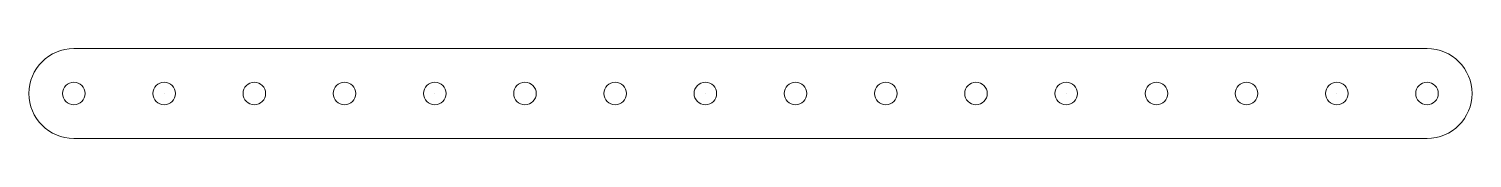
# Model space of a CAD drawing. Header units: inches. Extents: x 40 to 200, y 139 to 149.
import ezdxf

# ---------------------------------------------------------------- set-up
doc = ezdxf.new("R2010")
doc.units = ezdxf.units.IN
doc.header["$MEASUREMENT"] = 0
doc.layers.add('Layer 1', color=7, linetype='Continuous')

msp = doc.modelspace()

# ---------------------------------------------------------------- linework, layer by layer
at = {"layer": 'Layer 1', "color": 179, "lineweight": 9, "true_color": 0x1d1d1b}
for points in [[(55.45, 143.96), (55.45, 143.96)], [(85.45, 143.96), (85.45, 143.96)], [(115.45, 143.96), (115.45, 143.96)], [(155.45, 143.96), (155.45, 143.96)], [(185.45, 143.96), (185.45, 143.96)]]:
    msp.add_lwpolyline(points, dxfattribs=at)
for points, knots in [([(200.45, 143.96), (200.45, 141.2), (198.21, 138.96), (195.45, 138.96), (195.45, 138.96), (45.45, 138.96), (45.45, 138.96), (42.69, 138.96), (40.45, 141.2), (40.45, 143.96), (40.45, 143.96), (40.45, 143.96), (40.45, 143.96), (40.45, 146.72), (42.69, 148.96), (45.45, 148.96), (45.45, 148.96), (195.45, 148.96), (195.45, 148.96), (198.21, 148.96), (200.45, 146.72), (200.45, 143.96), (200.45, 143.96), (200.45, 143.96), (200.45, 143.96)], [0, 0, 0, 0, 1, 1, 1, 2, 2, 2, 3, 3, 3, 4, 4, 4, 5, 5, 5, 6, 6, 6, 7, 7, 7, 8, 8, 8, 8]), ([(45.45, 145.21), (44.76, 145.21), (44.2, 144.65), (44.2, 143.96), (44.2, 143.27), (44.76, 142.71), (45.45, 142.71), (46.14, 142.71), (46.7, 143.27), (46.7, 143.96), (46.7, 144.65), (46.14, 145.21), (45.45, 145.21)], [0, 0, 0, 0, 1, 1, 1, 2, 2, 2, 3, 3, 3, 4, 4, 4, 4]), ([(55.45, 145.21), (54.76, 145.21), (54.2, 144.65), (54.2, 143.96), (54.2, 143.27), (54.76, 142.71), (55.45, 142.71), (56.14, 142.71), (56.7, 143.27), (56.7, 143.96), (56.7, 144.65), (56.14, 145.21), (55.45, 145.21)], [0, 0, 0, 0, 1, 1, 1, 2, 2, 2, 3, 3, 3, 4, 4, 4, 4]), ([(65.45, 145.21), (64.76, 145.21), (64.2, 144.65), (64.2, 143.96), (64.2, 143.27), (64.76, 142.71), (65.45, 142.71), (66.14, 142.71), (66.7, 143.27), (66.7, 143.96), (66.7, 144.65), (66.14, 145.21), (65.45, 145.21)], [0, 0, 0, 0, 1, 1, 1, 2, 2, 2, 3, 3, 3, 4, 4, 4, 4]), ([(75.45, 145.21), (74.76, 145.21), (74.2, 144.65), (74.2, 143.96), (74.2, 143.27), (74.76, 142.71), (75.45, 142.71), (76.14, 142.71), (76.7, 143.27), (76.7, 143.96), (76.7, 144.65), (76.14, 145.21), (75.45, 145.21)], [0, 0, 0, 0, 1, 1, 1, 2, 2, 2, 3, 3, 3, 4, 4, 4, 4]), ([(85.45, 145.21), (84.76, 145.21), (84.2, 144.65), (84.2, 143.96), (84.2, 143.27), (84.76, 142.71), (85.45, 142.71), (86.14, 142.71), (86.7, 143.27), (86.7, 143.96), (86.7, 144.65), (86.14, 145.21), (85.45, 145.21)], [0, 0, 0, 0, 1, 1, 1, 2, 2, 2, 3, 3, 3, 4, 4, 4, 4]), ([(95.45, 145.21), (94.76, 145.21), (94.2, 144.65), (94.2, 143.96), (94.2, 143.27), (94.76, 142.71), (95.45, 142.71), (96.14, 142.71), (96.7, 143.27), (96.7, 143.96), (96.7, 144.65), (96.14, 145.21), (95.45, 145.21)], [0, 0, 0, 0, 1, 1, 1, 2, 2, 2, 3, 3, 3, 4, 4, 4, 4]), ([(105.45, 145.21), (104.76, 145.21), (104.2, 144.65), (104.2, 143.96), (104.2, 143.27), (104.76, 142.71), (105.45, 142.71), (106.14, 142.71), (106.7, 143.27), (106.7, 143.96), (106.7, 144.65), (106.14, 145.21), (105.45, 145.21)], [0, 0, 0, 0, 1, 1, 1, 2, 2, 2, 3, 3, 3, 4, 4, 4, 4]), ([(115.45, 145.21), (114.76, 145.21), (114.2, 144.65), (114.2, 143.96), (114.2, 143.27), (114.76, 142.71), (115.45, 142.71), (116.14, 142.71), (116.7, 143.27), (116.7, 143.96), (116.7, 144.65), (116.14, 145.21), (115.45, 145.21)], [0, 0, 0, 0, 1, 1, 1, 2, 2, 2, 3, 3, 3, 4, 4, 4, 4]), ([(125.45, 145.21), (124.76, 145.21), (124.2, 144.65), (124.2, 143.96), (124.2, 143.27), (124.76, 142.71), (125.45, 142.71), (126.14, 142.71), (126.7, 143.27), (126.7, 143.96), (126.7, 144.65), (126.14, 145.21), (125.45, 145.21)], [0, 0, 0, 0, 1, 1, 1, 2, 2, 2, 3, 3, 3, 4, 4, 4, 4]), ([(135.45, 145.21), (134.76, 145.21), (134.2, 144.65), (134.2, 143.96), (134.2, 143.27), (134.76, 142.71), (135.45, 142.71), (136.14, 142.71), (136.7, 143.27), (136.7, 143.96), (136.7, 144.65), (136.14, 145.21), (135.45, 145.21)], [0, 0, 0, 0, 1, 1, 1, 2, 2, 2, 3, 3, 3, 4, 4, 4, 4]), ([(145.45, 145.21), (144.76, 145.21), (144.2, 144.65), (144.2, 143.96), (144.2, 143.27), (144.76, 142.71), (145.45, 142.71), (146.14, 142.71), (146.7, 143.27), (146.7, 143.96), (146.7, 144.65), (146.14, 145.21), (145.45, 145.21)], [0, 0, 0, 0, 1, 1, 1, 2, 2, 2, 3, 3, 3, 4, 4, 4, 4]), ([(155.45, 145.21), (154.76, 145.21), (154.2, 144.65), (154.2, 143.96), (154.2, 143.27), (154.76, 142.71), (155.45, 142.71), (156.14, 142.71), (156.7, 143.27), (156.7, 143.96), (156.7, 144.65), (156.14, 145.21), (155.45, 145.21)], [0, 0, 0, 0, 1, 1, 1, 2, 2, 2, 3, 3, 3, 4, 4, 4, 4]), ([(165.45, 145.21), (164.76, 145.21), (164.2, 144.65), (164.2, 143.96), (164.2, 143.27), (164.76, 142.71), (165.45, 142.71), (166.14, 142.71), (166.7, 143.27), (166.7, 143.96), (166.7, 144.65), (166.14, 145.21), (165.45, 145.21)], [0, 0, 0, 0, 1, 1, 1, 2, 2, 2, 3, 3, 3, 4, 4, 4, 4]), ([(175.45, 145.21), (174.76, 145.21), (174.2, 144.65), (174.2, 143.96), (174.2, 143.27), (174.76, 142.71), (175.45, 142.71), (176.14, 142.71), (176.7, 143.27), (176.7, 143.96), (176.7, 144.65), (176.14, 145.21), (175.45, 145.21)], [0, 0, 0, 0, 1, 1, 1, 2, 2, 2, 3, 3, 3, 4, 4, 4, 4]), ([(185.45, 145.21), (184.76, 145.21), (184.2, 144.65), (184.2, 143.96), (184.2, 143.27), (184.76, 142.71), (185.45, 142.71), (186.14, 142.71), (186.7, 143.27), (186.7, 143.96), (186.7, 144.65), (186.14, 145.21), (185.45, 145.21)], [0, 0, 0, 0, 1, 1, 1, 2, 2, 2, 3, 3, 3, 4, 4, 4, 4]), ([(195.45, 145.21), (194.76, 145.21), (194.2, 144.65), (194.2, 143.96), (194.2, 143.27), (194.76, 142.71), (195.45, 142.71), (196.14, 142.71), (196.7, 143.27), (196.7, 143.96), (196.7, 144.65), (196.14, 145.21), (195.45, 145.21)], [0, 0, 0, 0, 1, 1, 1, 2, 2, 2, 3, 3, 3, 4, 4, 4, 4])]:
    msp.add_open_spline(points, degree=3, knots=knots, dxfattribs=at)

doc.saveas('drawing.dxf')
